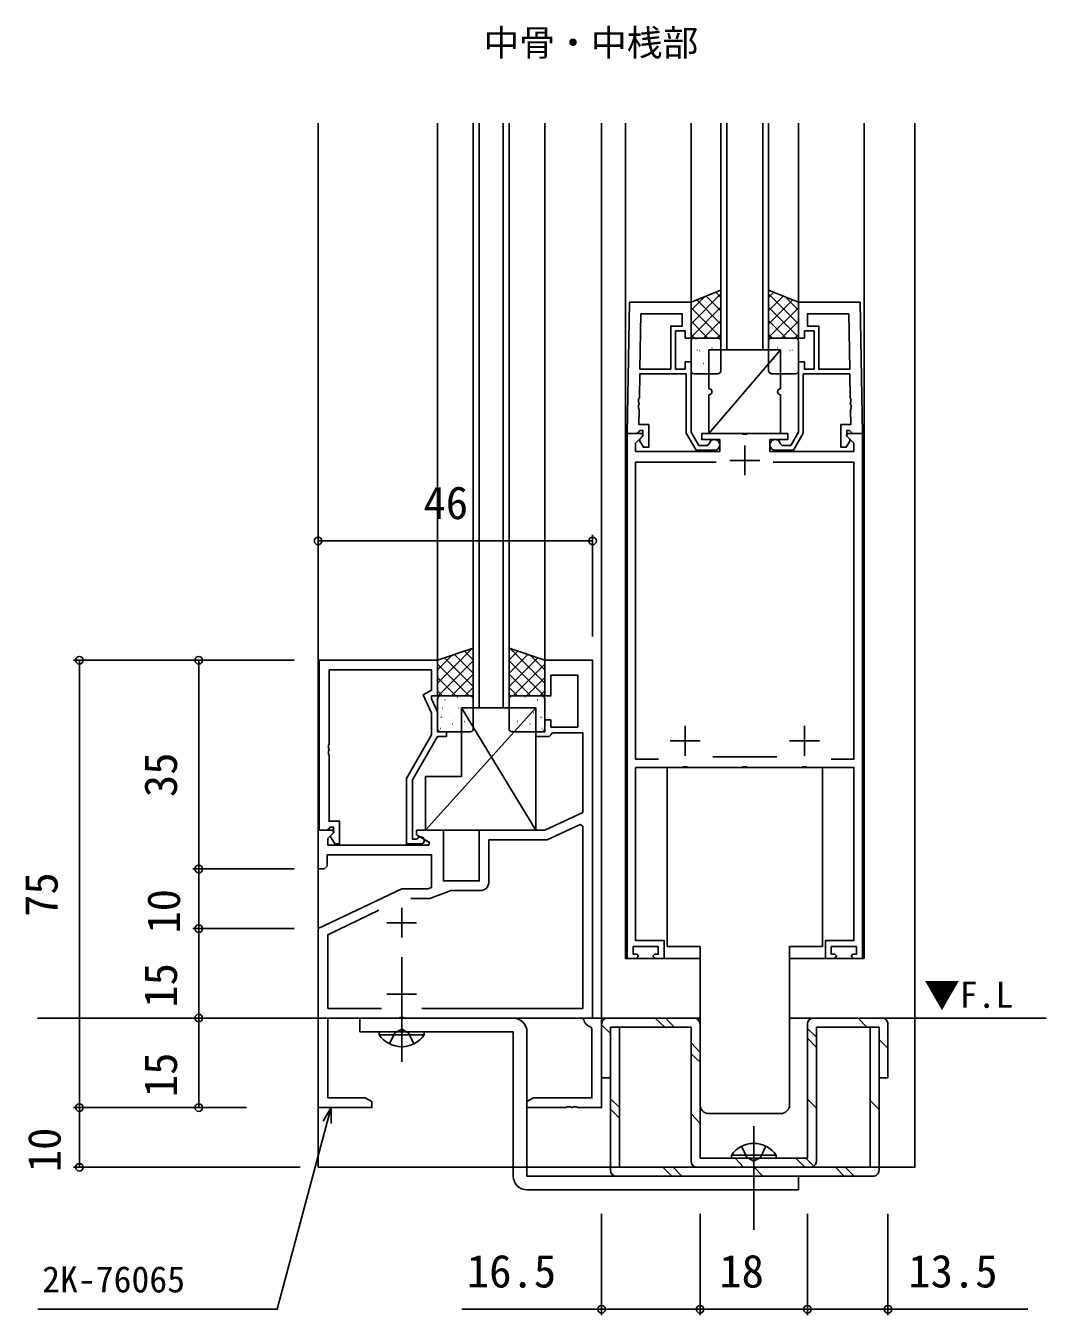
# Model space of a CAD drawing. Units: millimetres, scale not verified. Extents: x -437 to 438, y -681 to 679.
# Drawn here: x -125.7 to 45.3, y -123.2 to 92.9 of the extents above; entities that cross this region are included whole.
import ezdxf
from ezdxf.enums import TextEntityAlignment as Align

# ---------------------------------------------------------------- set-up
doc = ezdxf.new("R2010")
doc.units = ezdxf.units.MM
doc.header["$LTSCALE"] = 4
for name, color, linetype in [('0-1_USER1', 3, 'Continuous'), ('0-2_YKK_11', 7, 'Continuous'), ('0-3_YKK_12', 2, 'Continuous'), ('0-4_YKK_13', 4, 'Continuous'), ('0-6_YKK_D', 6, 'Continuous')]:
    doc.layers.add(name, color=color, linetype=linetype)
doc.styles.add('ＭＳ ゴシック', font='')
doc.styles.get('ＭＳ ゴシック').set_extended_font_data('MS Gothic')

msp = doc.modelspace()

# ---------------------------------------------------------------- linework, layer by layer
at = {"layer": '0-2_YKK_11'}
for p, q in [((-22.619, 44.667), (-22.781, 35.397)), ((12.219, 44.667), (12.381, 35.397)), ((-5.2, 22.593), (-5.2, 17.593)), ((-7.7, 20.093), (-2.7, 20.093)), ((-15.2, -24.407), (-15.2, -29.407)), ((4.8, -24.407), (4.8, -29.407)), ((-17.7, -26.907), (-12.7, -26.907)), ((2.3, -26.907), (7.3, -26.907)), ((0.151, -29.607), (-10.551, -29.607))]:
    msp.add_line(p, q, dxfattribs=at)
for points in [[(-24.9, 24.597), (-24.516, 46.597), (-14.2, 46.597), (-14.2, 40.597), (-15.2, 40.597), (-15.2, 41.797), (-16.8, 41.797), (-16.8, 35.397), (-15.2, 35.397), (-15.2, 36.597), (-14.2, 36.597), (-14.2, 24.849), (-12.9, 22.597), (-11.483, 22.597), (-11.187, 22.847)], [(14.5, 24.597), (14.116, 46.597), (3.8, 46.597), (3.8, 40.597), (4.8, 40.597), (4.8, 41.797), (6.4, 41.797), (6.4, 35.397), (4.8, 35.397), (4.8, 36.597), (3.8, 36.597), (3.8, 24.849), (2.5, 22.597), (1.083, 22.597), (0.787, 22.847)], [(-10.3, 21.797), (-13.362, 21.797), (-15, 24.635), (-15, 34.597), (-22.795, 34.597), (-22.866, 30.555), (-22.989, 30.374), (-22.998, 29.824), (-22.882, 29.639), (-22.883, 29.556), (-23.006, 29.374), (-23.016, 28.825), (-22.899, 28.639), (-22.944, 26.097), (-21.3, 26.097), (-21.3, 22.297), (-22.2, 22.297), (-22.8, 23.337), (-22.8, 23.647), (-22.3, 24.147), (-22.3, 25.097), (-22.77, 25.097), (-22.97, 24.897), (-23.27, 24.597), (-24.9, 24.597)], [(-0.1, 21.797), (2.962, 21.797), (4.6, 24.635), (4.6, 34.597), (12.395, 34.597), (12.466, 30.555), (12.589, 30.374), (12.598, 29.824), (12.482, 29.639), (12.483, 29.556), (12.606, 29.374), (12.616, 28.825), (12.499, 28.639), (12.544, 26.097), (10.9, 26.097), (10.9, 22.297), (11.8, 22.297), (12.4, 23.337), (12.4, 23.647), (11.9, 24.147), (11.9, 25.097), (12.37, 25.097), (12.57, 24.897), (12.87, 24.597), (14.5, 24.597)], [(-23.3, -62.707), (-23, -63.007), (-23.4, -63.407), (-24.9, -63.407), (-24.9, 24.593), (-22.424, 24.593), (-22.264, 24.205), (-23.5, 22.968), (-23.5, 21.593), (-9.4, 21.593), (-9.4, 23.593), (-12.4, 23.593), (-12.4, 24.593), (-5.658, 24.593), (-5.475, 24.473), (-4.925, 24.473), (-4.742, 24.593), (2, 24.593), (2, 23.593), (-1, 23.593), (-1, 21.593), (13.1, 21.593), (13.1, 22.968), (11.864, 24.205), (12.024, 24.593), (14.5, 24.593)], [(14.5, 24.593), (14.5, -63.407), (13, -63.407), (12.6, -63.007), (12.9, -62.707), (13.5, -62.707), (13.5, -61.407), (9.3, -61.407), (9.3, -62.707), (9.9, -62.707), (10.2, -63.007), (9.8, -63.407), (8.3, -63.407), (8.3, -60.407), (13.1, -60.407), (13.1, -31.407), (5.258, -31.407), (5.075, -31.287), (4.525, -31.287), (4.342, -31.407), (-4.742, -31.407), (-4.925, -31.287), (-5.475, -31.287), (-5.658, -31.407), (-14.742, -31.407), (-14.925, -31.287), (-15.475, -31.287), (-15.658, -31.407), (-23.5, -31.407), (-23.5, -60.407), (-18.7, -60.407), (-18.7, -63.407), (-20.2, -63.407), (-20.6, -63.007), (-20.3, -62.707), (-19.7, -62.707), (-19.7, -61.407), (-23.9, -61.407), (-23.9, -62.707), (-23.3, -62.707)], [(-19.682, -30.007), (-23.5, -30.007), (-23.5, 19.793), (-9.976, 19.793)], [(-0.424, 19.793), (13.1, 19.793), (13.1, -30.007), (9.282, -30.007)], [(-30.7, -73.403), (-30.7, -13.403), (-38.7, -13.403), (-38.7, -19.403), (-37.7, -19.403), (-37.7, -15.903), (-33.2, -15.903), (-33.2, -24.603), (-37.7, -24.603), (-37.7, -23.403), (-38.7, -23.403), (-38.7, -25.403), (-40.2, -25.403), (-40.2, -26.203), (-38, -26.203), (-37.7, -25.903), (-37.4, -25.603), (-32.33, -25.603), (-32.33, -38.932), (-38.7, -41.903), (-49.7, -41.903), (-49.7, -50.403), (-55.7, -50.403), (-55.7, -41.903), (-60.2, -41.903), (-60.2, -42.703), (-58.035, -43.953), (-58.156, -44.403), (-75.07, -44.403), (-75.07, -43.297), (-74.064, -42.291), (-74.224, -41.903), (-76.7, -41.903), (-76.7, -48.403), (-75.7, -48.403), (-75.2, -47.903), (-75.2, -46.033), (-57.7, -46.033), (-57.7, -51.487), (-58.292, -51.703)], [(-76.5, -13.403), (-76.5, -41.903), (-75.17, -41.903), (-74.87, -41.603), (-74.67, -41.403), (-74.1, -41.403), (-74.1, -42.329), (-74.674, -42.903), (-73.923, -44.203), (-73.1, -44.203), (-73.1, -40.403), (-74.87, -40.403), (-74.87, -29.361), (-74.99, -29.178), (-74.99, -28.628), (-74.87, -28.444), (-74.87, -28.361), (-74.99, -28.178), (-74.99, -27.628), (-74.87, -27.444), (-74.87, -15.033), (-57.7, -15.033), (-57.7, -18.403), (-59.12, -19.223), (-57.7, -22.269), (-57.7, -25.935), (-61.9, -33.209), (-61.9, -44.203), (-59.5, -44.203)], [(-59.999, -43.269), (-60.248, -43.403), (-60.9, -43.403), (-60.9, -33.477), (-56.7, -26.203), (-55.2, -26.203), (-55.2, -25.403), (-56.7, -25.403), (-56.7, -22.047), (-57.7, -19.903), (-57.7, -19.403), (-56.7, -19.403), (-56.7, -13.403), (-76.5, -13.403)], [(-48.07, -50.533), (-48.07, -43.533), (-38.339, -43.533), (-32.793, -40.947), (-32.33, -41.241)], [(-32.33, -41.241), (-32.33, -71.773), (-59.337, -71.773)], [(-58.292, -51.703), (-62.7, -51.703), (-76.7, -58.403), (-76.7, -88.403), (-67.7, -88.403), (-67.7, -87.403), (-68.791, -86.773), (-75.07, -86.773), (-75.07, -73.403), (-63.16, -73.403), (-62.976, -73.283), (-62.426, -73.283), (-62.243, -73.403), (-32.475, -73.403), (-32.179, -73.653)], [(-61.148, -53.333), (-58.004, -53.333), (-54.433, -52.033), (-49.57, -52.033)], [(-66.063, -71.773), (-75.07, -71.773), (-75.07, -59.43), (-66.507, -55.332)], [(-31.058, -74.859), (-30.83, -75.151), (-30.83, -86.773), (-40.609, -86.773), (-41.7, -87.403), (-41.7, -88.403), (-35.158, -88.403), (-34.975, -88.283), (-34.425, -88.283), (-34.242, -88.403), (-34.158, -88.403), (-33.975, -88.283), (-33.425, -88.283), (-33.242, -88.403), (-29.2, -88.403), (-29.2, -73.403), (-30.7, -73.403)]]:
    msp.add_lwpolyline(points, dxfattribs=at)
for points in [[(-22.619, 44.667), (-22.781, 35.397), (-17.6, 35.397), (-17.6, 42.597), (-15.7, 42.597), (-15.7, 44.667)], [(12.219, 44.667), (12.381, 35.397), (7.2, 35.397), (7.2, 42.597), (5.3, 42.597), (5.3, 44.667)]]:
    msp.add_lwpolyline(points, close=True, dxfattribs=at)
for centre, radius, start, end in [((-10.3, 22.697), 0.9, 270, 170.40594), ((-0.1, 22.697), 0.9, 9.59406, 270), ((-59.5, -43.603), 0.6, 270.00003, 146.25104), ((-49.57, -50.533), 1.5, 270.00001, 359.99999), ((-30.7, -73.403), 1.5, 189.59408, 256.17905)]:
    msp.add_arc(centre, radius, start, end, dxfattribs=at)
at = {"layer": '0-3_YKK_12'}
for p, q in [((-76.7, 76.597), (-76.7, -73.403)), ((-56.7, 76.597), (-56.7, -13.403)), ((-50.7, -21.404), (-50.7, 76.597)), ((-49.7, 76.597), (-49.7, -21.404)), ((-45.7, -21.404), (-45.7, 76.597)), ((-44.7, 76.597), (-44.7, -21.404)), ((-38.7, 76.597), (-38.7, -13.404)), ((-29.2, 76.597), (-29.2, -73.403)), ((-25.2, 76.597), (-25.2, -63.407)), ((-14.2, 76.597), (-14.2, 46.597)), ((-9.2, 38.597), (-9.2, 76.597)), ((-8.2, 76.597), (-8.2, 38.597)), ((-2.2, 38.597), (-2.2, 76.597)), ((3.8, 76.597), (3.8, 46.597)), ((-44.7, -21.404), (-50.7, -21.404)), ((-62.7, -54.903), (-62.7, -59.903)), ((-65.2, -57.403), (-60.2, -57.403)), ((-25.2, -63.407), (-12.7, -63.407)), ((-62.7, -66.903), (-62.7, -71.903)), ((-65.2, -69.403), (-60.2, -69.403)), ((-123.744, -73.403), (-12.7, -73.403)), ((-76.7, -73.403), (-76.7, -98.403)), ((2.3, -73.403), (45.313, -73.403))]:
    msp.add_line(p, q, dxfattribs=at)
for points in [[(-76.7, -98.403), (23.3, -98.403), (23.3, -73.403), (23.3, 76.597)], [(-1.2, 76.597), (-1.2, 38.597), (-9.2, 38.597)], [(2.3, -63.407), (14.8, -63.407), (14.8, 76.597)]]:
    msp.add_lwpolyline(points, dxfattribs=at)
at = {"layer": '0-4_YKK_13'}
for p, q in [((-9.2, 48.004), (-14.2, 43.004)), ((-11.65, 47.622), (-9.2, 45.172)), ((-10.047, 48.264), (-9.2, 47.417)), ((-0.353, 48.264), (-1.2, 47.417)), ((-1.2, 48.004), (3.8, 43.004)), ((1.25, 47.622), (-1.2, 45.172)), ((-11.945, 47.504), (-14.2, 45.249)), ((-9.2, 45.759), (-14.2, 40.759)), ((-14.2, 45.682), (-9.2, 40.682)), ((-13.254, 46.981), (-9.2, 42.927)), ((2.854, 46.981), (-1.2, 42.927)), ((-1.2, 45.759), (3.8, 40.759)), ((3.8, 45.682), (-1.2, 40.682)), ((1.545, 47.504), (3.8, 45.249)), ((-14.2, 43.437), (-11.366, 40.602)), ((-9.2, 43.514), (-12.112, 40.602)), ((-1.2, 43.514), (1.712, 40.602)), ((3.8, 43.437), (0.966, 40.602)), ((-14.2, 41.192), (-13.611, 40.602)), ((-9.2, 41.269), (-9.867, 40.602)), ((-1.2, 41.269), (-0.533, 40.602)), ((3.8, 41.192), (3.211, 40.602)), ((-14.2, 35.102), (-14.2, 40.102)), ((-13.7, 40.602), (-9.7, 40.602)), ((-13.389, 40.414), (-13.345, 40.39)), ((-10.721, 38.956), (-10.677, 38.932)), ((-10.078, 40.062), (-10.072, 40.054)), ((-9.2, 40.102), (-9.2, 35.102)), ((-1.2, 40.102), (-1.2, 35.102)), ((3.3, 40.602), (-0.7, 40.602)), ((-0.322, 40.062), (-0.328, 40.054)), ((0.321, 38.956), (0.277, 38.932)), ((2.989, 40.414), (2.945, 40.39)), ((3.8, 35.102), (3.8, 40.102)), ((-13.174, 38.635), (-13.128, 38.547)), ((-12.798, 38.524), (-12.754, 38.5)), ((-12.131, 38.34), (-12.125, 38.332)), ((0.8, 38.597), (-11.2, 24.597)), ((-10.13, 37.067), (-10.086, 37.043)), ((-0.27, 37.067), (-0.314, 37.043)), ((1.731, 38.34), (1.725, 38.332)), ((2.398, 38.524), (2.354, 38.5)), ((2.774, 38.635), (2.728, 38.547)), ((-14.2, 35.883), (-14.187, 35.876)), ((-13.917, 36.32), (-13.911, 36.312)), ((-9.7, 34.602), (-13.7, 34.602)), ((-12.155, 36.332), (-12.111, 36.309)), ((-9.923, 35.874), (-9.916, 35.867)), ((-9.487, 34.875), (-9.443, 34.851)), ((-0.913, 34.875), (-0.957, 34.851)), ((-0.7, 34.602), (3.3, 34.602)), ((-0.477, 35.874), (-0.484, 35.867)), ((1.755, 36.332), (1.711, 36.309)), ((3.517, 36.32), (3.511, 36.312)), ((3.8, 35.883), (3.787, 35.876)), ((-11.2, 31.097), (-11.2, 24.597)), ((-50.92, -11.476), (-56.7, -17.256)), ((-54.288, -12.599), (-56.7, -15.011)), ((-53.832, -12.447), (-50.7, -15.578)), ((-52.148, -11.885), (-50.7, -13.333)), ((-43.252, -11.885), (-44.7, -13.333)), ((-41.568, -12.447), (-44.7, -15.578)), ((-44.48, -11.476), (-38.7, -17.256)), ((-41.112, -12.599), (-38.7, -15.011)), ((-56.7, -14.068), (-51.366, -19.403)), ((-50.7, -13.501), (-56.602, -19.403)), ((-55.515, -13.008), (-50.7, -17.823)), ((-39.885, -13.008), (-44.7, -17.823)), ((-44.7, -13.501), (-38.798, -19.403)), ((-38.7, -14.068), (-44.034, -19.403)), ((-56.7, -16.313), (-53.611, -19.403)), ((-50.7, -15.746), (-54.357, -19.403)), ((-44.7, -15.746), (-41.043, -19.403)), ((-38.7, -16.313), (-41.789, -19.403)), ((-56.7, -18.558), (-55.856, -19.403)), ((-56.2, -19.403), (-51.2, -19.403)), ((-50.7, -17.991), (-52.112, -19.403)), ((-44.7, -17.991), (-43.288, -19.403)), ((-39.2, -19.403), (-44.2, -19.403)), ((-38.7, -18.558), (-39.544, -19.403)), ((-40.2, -21.404), (-58.7, -41.904)), ((-56.7, -24.903), (-56.7, -19.903)), ((-55.892, -21.48), (-55.885, -21.488)), ((-55.465, -20.023), (-55.422, -20.047)), ((-54.073, -19.497), (-54.066, -19.505)), ((-53.389, -19.591), (-53.345, -19.615)), ((-53.174, -21.37), (-53.128, -21.458)), ((-52.798, -21.481), (-52.754, -21.505)), ((-52.7, -21.404), (-40.2, -41.904)), ((-50.721, -21.048), (-50.7, -21.06)), ((-50.7, -19.903), (-50.7, -24.903)), ((-44.7, -19.903), (-44.7, -24.903)), ((-44.679, -21.048), (-44.7, -21.06)), ((-42.602, -21.481), (-42.646, -21.505)), ((-42.226, -21.37), (-42.272, -21.458)), ((-42.011, -19.591), (-42.055, -19.615)), ((-41.327, -19.497), (-41.334, -19.505)), ((-39.935, -20.023), (-39.978, -20.047)), ((-39.508, -21.48), (-39.515, -21.488)), ((-38.7, -24.903), (-38.7, -19.903)), ((-56.064, -22.894), (-56.017, -22.983)), ((-54.822, -22.215), (-54.778, -22.239)), ((-53.917, -23.685), (-53.911, -23.692)), ((-52.155, -23.672), (-52.111, -23.696)), ((-52.131, -21.665), (-52.125, -21.672)), ((-43.245, -23.672), (-43.289, -23.696)), ((-43.269, -21.665), (-43.275, -21.672)), ((-41.483, -23.685), (-41.489, -23.692)), ((-40.578, -22.215), (-40.622, -22.239)), ((-39.336, -22.894), (-39.383, -22.983)), ((-56.256, -24.839), (-56.212, -24.863)), ((-51.2, -25.403), (-56.2, -25.403)), ((-54.231, -24.105), (-54.187, -24.129)), ((-44.2, -25.403), (-39.2, -25.403)), ((-41.169, -24.105), (-41.213, -24.129)), ((-39.144, -24.839), (-39.188, -24.863)), ((-14.7, -31.407), (7.8, -31.407)), ((-14.7, -61.407), (-18.2, -61.407)), ((-12.7, -61.407), (-14.7, -61.407)), ((-12.7, -87.907), (-12.7, -61.407)), ((4.3, -61.407), (2.3, -61.407)), ((2.3, -61.407), (2.3, -87.907)), ((-62.701, -80.703), (-62.701, -63.203)), ((-28.2, -73.403), (-13.7, -73.403)), ((-18.618, -74.903), (-20.218, -73.403)), ((-17.035, -74.903), (-18.456, -73.403)), ((6.3, -73.403), (17.8, -73.403)), ((15.276, -74.903), (13.794, -73.403)), ((-29.2, -74.403), (-29.2, -83.403)), ((-27.7, -75.999), (-29.2, -74.518)), ((-26.2, -74.903), (-27.7, -74.903)), ((-27.7, -74.903), (-27.7, -98.903)), ((-26.2, -74.903), (-26.2, -98.403)), ((-14.2, -74.903), (-26.2, -74.903)), ((-14.2, -74.903), (-14.2, -97.403)), ((-12.7, -74.403), (-12.7, -96.903)), ((5.3, -74.403), (5.3, -96.903)), ((6.8, -76.621), (5.3, -75.159)), ((15.8, -74.903), (6.8, -74.903)), ((6.8, -74.903), (6.8, -97.403)), ((17.3, -74.903), (17.3, -98.903)), ((18.8, -74.403), (18.8, -83.403)), ((-66.451, -76.212), (-66.451, -75.703)), ((-66.451, -75.703), (-58.951, -75.703)), ((-12.7, -79.16), (-14.2, -77.565)), ((6.8, -78.307), (5.3, -76.788)), ((17.3, -77.005), (18.8, -78.427)), ((-12.7, -80.767), (-14.2, -79.412)), ((-27.7, -83.403), (-29.2, -83.403)), ((18.8, -83.403), (17.3, -83.403)), ((-26.2, -88.398), (-27.7, -86.918)), ((6.8, -88.501), (5.3, -86.982)), ((17.3, -88.695), (15.8, -87.229)), ((-26.2, -90.183), (-27.7, -88.643)), ((-12.7, -91.039), (-14.2, -89.462)), ((-9.2, -89.407), (-11.2, -89.407)), ((-1.2, -89.407), (-9.2, -89.407)), ((0.8, -89.407), (-1.2, -89.407)), ((-3.701, -108.912), (-3.701, -91.527)), ((-12.7, -96.903), (5.3, -96.903)), ((-7.451, -96.394), (-1.701, -96.394)), ((-7.451, -96.903), (-7.451, -96.394)), ((-7.451, -96.903), (-1.701, -96.903)), ((-5.392, -98.403), (-6.772, -96.947)), ((0.049, -96.394), (-5.701, -96.394)), ((0.049, -96.903), (-5.701, -96.903)), ((0.049, -96.903), (0.049, -96.394)), ((4.879, -98.403), (3.34, -96.903)), ((6.381, -98.217), (5.026, -96.903)), ((15.8, -98.403), (-26.2, -98.403)), ((-17.421, -99.903), (-18.921, -98.403)), ((-15.753, -99.903), (-17.18, -98.403)), ((-13.2, -98.403), (5.8, -98.403)), ((-2.096, -99.936), (-3.61, -98.403)), ((11.456, -99.903), (9.975, -98.403)), ((13.123, -99.903), (11.642, -98.403)), ((-26.7, -99.903), (16.3, -99.903))]:
    msp.add_line(p, q, dxfattribs=at)
for points in [[(-9.2, 48.602), (-14.2, 46.602), (-14.2, 40.602), (-9.2, 40.602)], [(-1.2, 48.602), (3.8, 46.602), (3.8, 40.602), (-1.2, 40.602)], [(-50.7, -11.403), (-56.7, -13.403), (-56.7, -19.403), (-50.7, -19.403)], [(-44.7, -11.403), (-38.7, -13.403), (-38.7, -19.403), (-44.7, -19.403)], [(-52.7, -21.404), (-40.2, -21.404), (-40.2, -41.904), (-58.7, -41.904), (-58.7, -32.904), (-52.7, -32.904)]]:
    msp.add_lwpolyline(points, close=True, dxfattribs=at)
for points in [[(0.8, 32.097), (0.8, 38.597), (-11.2, 38.597), (-11.2, 32.097)], [(-11.2, 24.597), (0.8, 24.597), (0.8, 31.097)], [(-18.2, -61.407), (-18.2, -31.407), (-14.7, -31.407)], [(7.8, -31.407), (7.8, -61.407), (4.3, -61.407)], [(-44.001, -73.403), (-69.701, -73.403), (-69.701, -75.703)], [(-64.751, -77.712), (-63.846, -75.856), (-62.701, -75.248)], [(-60.651, -77.712), (-61.556, -75.856), (-62.701, -75.248)], [(17.3, -74.903), (15.8, -74.903), (15.8, -98.403)], [(-69.701, -75.703), (-44.001, -75.703), (-44.001, -99.903)], [(-66.451, -76.212), (-58.951, -76.212), (-58.951, -75.703)], [(-41.701, -102.203), (3.799, -102.203), (3.799, -99.903), (-41.701, -99.903), (-41.701, -75.703)], [(-5.751, -94.893), (-4.846, -96.749), (-3.701, -97.358)], [(-1.651, -94.893), (-2.556, -96.749), (-3.701, -97.358)]]:
    msp.add_lwpolyline(points, dxfattribs=at)
for centre, radius, start, end in [((-13.7, 40.102), 0.5, 90, 180), ((-9.7, 40.102), 0.5, 360, 90), ((-0.7, 40.102), 0.5, 90, 180), ((3.3, 40.102), 0.5, 0, 90), ((-13.7, 35.102), 0.5, 180, 270), ((-9.7, 35.102), 0.5, 270, 0), ((-0.7, 35.102), 0.5, 180, 270), ((3.3, 35.102), 0.5, 270, 0), ((-11.2, 31.597), 0.5, 270, 90), ((0.8, 31.597), 0.5, 90, 270), ((-56.2, -19.903), 0.5, 90, 180), ((-51.2, -19.903), 0.5, 0, 90), ((-44.2, -19.903), 0.5, 90, 180), ((-39.2, -19.903), 0.5, 0, 90), ((-56.2, -24.903), 0.5, 180, 270), ((-51.2, -24.903), 0.5, 270, 360), ((-44.2, -24.903), 0.5, 180, 270), ((-39.2, -24.903), 0.5, 270, 0), ((-44.001, -75.703), 2.3, 0, 90), ((-28.2, -74.403), 1, 90.01399, 180), ((-13.7, -74.403), 1, 0.00087, 90), ((6.3, -74.403), 1, 90.01399, 180), ((17.8, -74.403), 1, 0.00087, 90.01399), ((-62.701, -73.676), 4.527, 214.06671, 325.93329), ((-11.2, -87.907), 1.5, 180, 270), ((0.8, -87.907), 1.5, 270, 0), ((-3.701, -98.93), 4.527, 34.06671, 145.93329), ((-26.7, -98.903), 1, 180, 269.98601), ((-13.2, -97.403), 1, 180, 269.98601), ((5.8, -97.403), 1, 270, 0.00087), ((16.3, -98.903), 1, 270, 0.00087), ((-41.701, -99.903), 2.3, 180, 270)]:
    msp.add_arc(centre, radius, start, end, dxfattribs=at)
at = {"layer": '0-6_YKK_D'}
for p, q in [((-76.7, -9.403), (-76.7, 7.597)), ((-76.7, 6.597), (-30.7, 6.597)), ((-30.7, -9.403), (-30.7, 7.597)), ((-80.7, -13.403), (-117.7, -13.403)), ((-116.7, -88.403), (-116.7, -13.403)), ((-80.7, -13.403), (-97.7, -13.403)), ((-96.7, -13.403), (-96.7, -48.403)), ((-80.7, -48.403), (-97.7, -48.403)), ((-80.7, -48.403), (-97.7, -48.403)), ((-96.7, -48.403), (-96.7, -58.403)), ((-80.7, -58.403), (-97.7, -58.403)), ((-80.7, -58.403), (-97.7, -58.403)), ((-96.7, -58.403), (-96.7, -73.403)), ((-80.7, -73.403), (-97.7, -73.403)), ((-80.7, -73.403), (-97.7, -73.403)), ((-96.7, -73.403), (-96.7, -88.403)), ((-88.7, -88.403), (-117.7, -88.403)), ((-88.7, -88.403), (-117.7, -88.403)), ((-116.7, -88.403), (-116.7, -98.403)), ((-88.7, -88.403), (-97.7, -88.403)), ((-79.7, -98.403), (-117.7, -98.403)), ((-29.2, -106.203), (-29.2, -123.203)), ((-12.7, -106.203), (-12.7, -123.203)), ((-12.7, -106.203), (-12.7, -123.203)), ((5.3, -106.203), (5.3, -123.203)), ((5.3, -107.203), (5.3, -123.203)), ((18.8, -106.203), (18.8, -123.203)), ((-12.7, -122.203), (5.3, -122.203))]:
    msp.add_line(p, q, dxfattribs=at)
for points in [[(-74.518, -88.403), (-75.177, -90.866), (-83.574, -122.203), (-123.653, -122.203)], [(-75.837, -90.689), (-74.518, -88.403), (-74.518, -91.043)], [(-12.7, -122.203), (-29.2, -122.203), (-52.625, -122.203)], [(5.3, -122.203), (18.8, -122.203), (42.225, -122.203)]]:
    msp.add_lwpolyline(points, dxfattribs=at)
for centre in [(-76.7, 6.597), (-30.7, 6.597), (-116.7, -13.403), (-96.7, -13.403), (-96.7, -48.403), (-96.7, -48.403), (-96.7, -58.403), (-96.7, -58.403), (-96.7, -73.403), (-96.7, -73.403), (-116.7, -88.403), (-116.7, -88.403), (-96.7, -88.403), (-116.7, -98.403), (-29.2, -122.203), (-12.7, -122.203), (-12.7, -122.203), (5.3, -122.203), (5.3, -122.203), (18.8, -122.203)]:
    msp.add_circle(centre, 0.637, dxfattribs=at)

# ---------------------------------------------------------------- texts
at = {"layer": '0-1_USER1', "style": 'ＭＳ ゴシック'}
for s, p in [('中骨・中桟部', (-48.99, 86.584)), ('▼F.L', (24.842, -72.995))]:
    msp.add_text(s, height=4.399, dxfattribs=at).set_placement(p, align=Align.BOTTOM_LEFT)
at = {"layer": '0-6_YKK_D', "style": 'ＭＳ ゴシック'}
for s, height, p in [('46', 5.499, (-59.048, 8.597)), ('16.5', 5.499, (-51.776, -120.203)), ('18', 5.499, (-9.474, -120.203)), ('13.5', 5.499, (22.199, -120.203)), ('2K-76065', 4.399, (-122.942, -120.703))]:
    msp.add_text(s, height=height, dxfattribs=at).set_placement(p, align=Align.BOTTOM_LEFT)
for s, p in [('35', (-98.7, -36.357)), ('75', (-118.7, -56.442)), ('10', (-98.2, -59.241)), ('15', (-98.7, -71.655)), ('15', (-98.7, -86.655)), ('10', (-118.2, -99.241))]:
    msp.add_text(s, height=5.499, rotation=90, dxfattribs=at).set_placement(p, align=Align.BOTTOM_LEFT)

doc.saveas('drawing.dxf')
